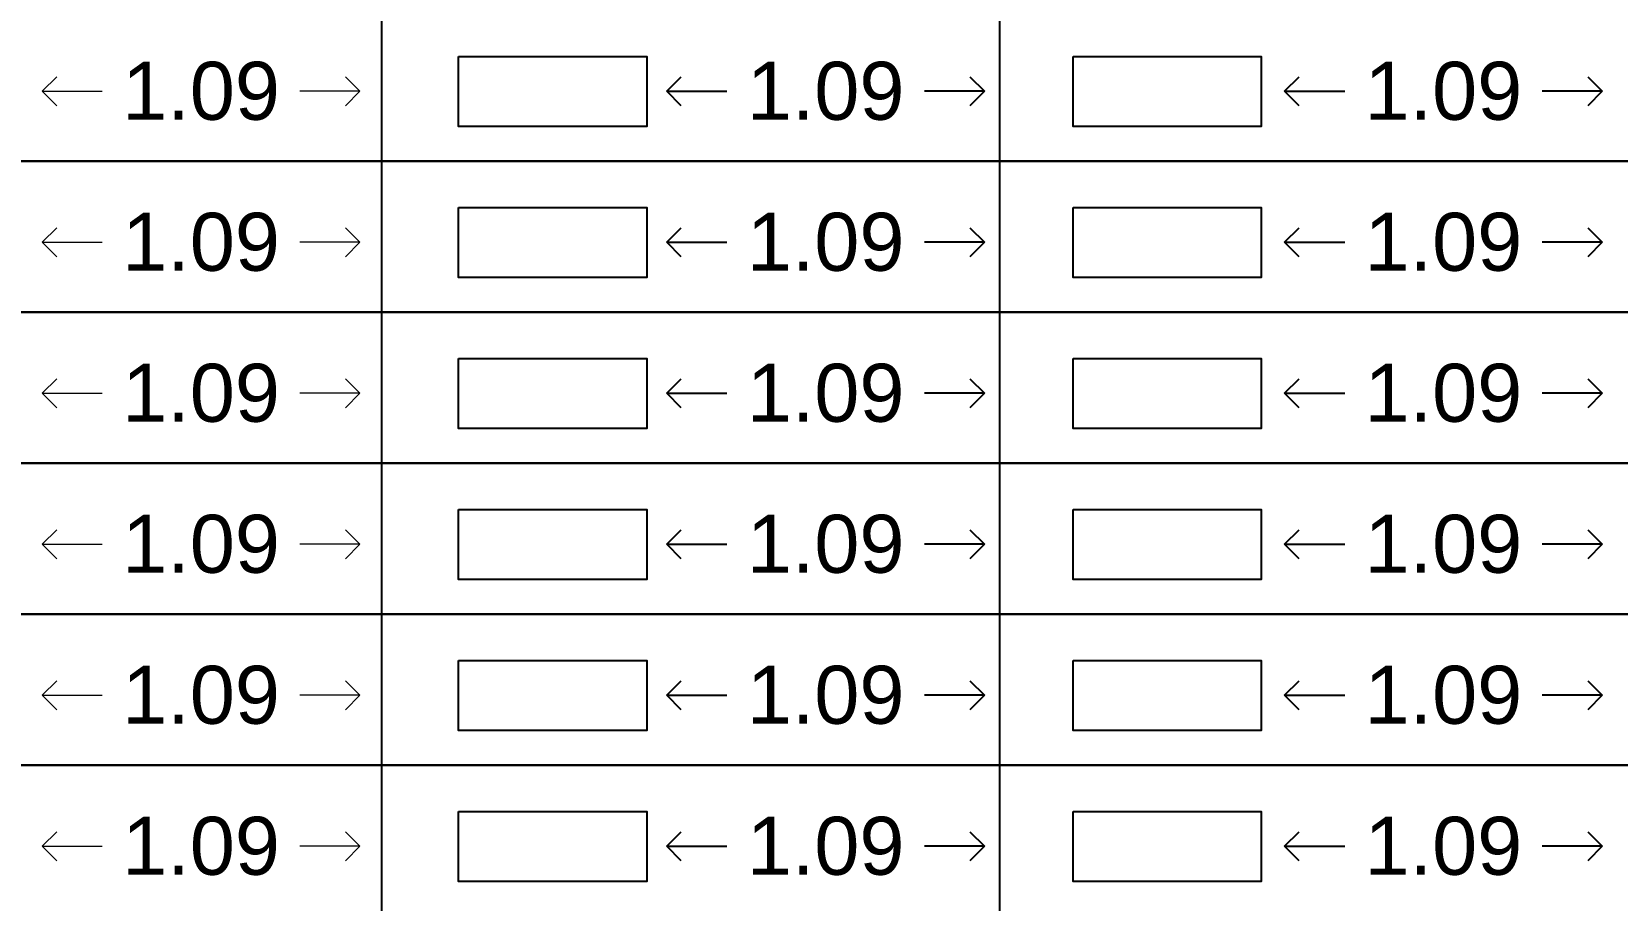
# Model space of a CAD drawing. Header units: millimetres. Extents: x -9481 to -9285, y 28735 to 28829.
# Drawn here: x -9452.65 to -9447.18, y 28748.92 to 28751.92 of the extents above; entities that cross this region are included whole.
import ezdxf

# ---------------------------------------------------------------- set-up
doc = ezdxf.new("R2010")
doc.units = ezdxf.units.MM
doc.header["$PDMODE"] = 34
doc.header["$PDSIZE"] = -15
doc.layers.add('BLK_1_FLR_2_REGULAR_ROOM_1', color=7, linetype='Continuous', lineweight=0)
doc.layers.add('PLAN', color=7, linetype='Continuous', lineweight=40)
doc.layers.add('BLK_1_FLR_3_REGULAR_ROOM_1', color=7, linetype='Continuous')
doc.layers.add('BLK_1_FLR_4_REGULAR_ROOM_1', color=7, linetype='Continuous', plot=False)
doc.styles.add('Arial', font='arial.ttf', dxfattribs={"height": 0.2})
doc.styles.add('style2', font='arial.ttf', dxfattribs={"height": 0.3})
doc.dimstyles.new('INT DIM', dxfattribs={"dimtxt": 0.3, "dimasz": 0.1, "dimexe": 0.18, "dimexo": 0.0625, "dimgap": 0.09, "dimtad": 0, "dimzin": 0, "dimdsep": 46, "dimtxsty": 'style2', "dimblk": 'OPEN90', "dimcen": 0.09, "dimse1": 1, "dimse2": 1, "dimclrd": 250, "dimclrt": 256, "dimadec": 0, "dimazin": 0, "dimtfac": 1, "dimtofl": 0, "dimtmove": 0, "dimatfit": 3, "dimfxl": 0.18, "dimtolj": 1, "dimtzin": 0, "dimlwd": -1, "dimarcsym": 0})

# ---------------------------------------------------------------- blocks, each defined once
blk = doc.blocks.new('_Open90')
at = {"layer": 'PLAN', "color": 0, "lineweight": -2}
for p, q in [((0, 0), (-1, 0)), ((-0.5, 0.5), (0, 0)), ((0, 0), (-0.5, -0.5))]:
    blk.add_line(p, q, dxfattribs=at)
blk = doc.blocks.new('*D186')
at = {"layer": 'BLK_1_FLR_2_REGULAR_ROOM_1', "color": 250, "transparency": 16777216}
for p, q in [((-9452.5093, 28751.7123), (-9452.4024, 28751.7123)), ((-9451.6143, 28751.7123), (-9451.7213, 28751.7123))]:
    blk.add_line(p, q, dxfattribs=at)
at = {"layer": 'Defpoints', "color": 0, "transparency": 16777216}
for p in [(-9452.6093, 28751.8324), (-9451.5143, 28751.8324), (-9451.5143, 28751.7123)]:
    blk.add_point(p, dxfattribs=at)
at = {"layer": 'BLK_1_FLR_2_REGULAR_ROOM_1', "color": 250, "transparency": 16777216, "xscale": 0.1, "yscale": 0.1, "zscale": 0.1, "rotation": 180}
blk.add_blockref('_Open90', (-9452.6093, 28751.7123), dxfattribs=at)
at = {"layer": 'BLK_1_FLR_2_REGULAR_ROOM_1', "color": 250, "transparency": 16777216, "xscale": 0.1, "yscale": 0.1, "zscale": 0.1}
blk.add_blockref('_Open90', (-9451.5143, 28751.7123), dxfattribs=at)
at = {"layer": 'BLK_1_FLR_2_REGULAR_ROOM_1', "transparency": 16777216, "insert": (-9452.0618, 28751.7123), "char_height": 0.2, "attachment_point": 5, "style": 'Arial', "bg_fill": 3, "box_fill_scale": 1.1, "bg_fill_color": 256, "bg_fill_true_color": 13158600, "bg_fill_transparency": 0}
blk.add_mtext('\\A1;1.09', dxfattribs=at)
blk = doc.blocks.new('*D187')
at = {"layer": 'BLK_1_FLR_3_REGULAR_ROOM_1', "color": 250, "transparency": 16777216}
for p, q in [((-9450.3558, 28751.7123), (-9450.2489, 28751.7123)), ((-9449.4608, 28751.7123), (-9449.5678, 28751.7123))]:
    blk.add_line(p, q, dxfattribs=at)
at = {"layer": 'Defpoints', "color": 0, "transparency": 16777216}
for p in [(-9450.4558, 28751.8324), (-9449.3608, 28751.8324), (-9449.3608, 28751.7123)]:
    blk.add_point(p, dxfattribs=at)
at = {"layer": 'BLK_1_FLR_3_REGULAR_ROOM_1', "color": 250, "transparency": 16777216, "xscale": 0.1, "yscale": 0.1, "zscale": 0.1, "rotation": 180}
blk.add_blockref('_Open90', (-9450.4558, 28751.7123), dxfattribs=at)
at = {"layer": 'BLK_1_FLR_3_REGULAR_ROOM_1', "color": 250, "transparency": 16777216, "xscale": 0.1, "yscale": 0.1, "zscale": 0.1}
blk.add_blockref('_Open90', (-9449.3608, 28751.7123), dxfattribs=at)
at = {"layer": 'BLK_1_FLR_3_REGULAR_ROOM_1', "transparency": 16777216, "insert": (-9449.9083, 28751.7123), "char_height": 0.2, "attachment_point": 5, "style": 'Arial', "bg_fill": 3, "box_fill_scale": 1.1, "bg_fill_color": 256, "bg_fill_true_color": 13158600, "bg_fill_transparency": 0}
blk.add_mtext('\\A1;1.09', dxfattribs=at)
blk = doc.blocks.new('*D188')
at = {"layer": 'BLK_1_FLR_4_REGULAR_ROOM_1', "color": 250, "transparency": 16777216}
for p, q in [((-9448.2254, 28751.7123), (-9448.1184, 28751.7123)), ((-9447.3304, 28751.7123), (-9447.4373, 28751.7123))]:
    blk.add_line(p, q, dxfattribs=at)
at = {"layer": 'Defpoints', "color": 0, "transparency": 16777216}
for p in [(-9448.3254, 28751.8324), (-9447.2304, 28751.8324), (-9447.2304, 28751.7123)]:
    blk.add_point(p, dxfattribs=at)
at = {"layer": 'BLK_1_FLR_4_REGULAR_ROOM_1', "color": 250, "transparency": 16777216, "xscale": 0.1, "yscale": 0.1, "zscale": 0.1, "rotation": 180}
blk.add_blockref('_Open90', (-9448.3254, 28751.7123), dxfattribs=at)
at = {"layer": 'BLK_1_FLR_4_REGULAR_ROOM_1', "color": 250, "transparency": 16777216, "xscale": 0.1, "yscale": 0.1, "zscale": 0.1}
blk.add_blockref('_Open90', (-9447.2304, 28751.7123), dxfattribs=at)
at = {"layer": 'BLK_1_FLR_4_REGULAR_ROOM_1', "transparency": 16777216, "insert": (-9447.7779, 28751.7123), "char_height": 0.2, "attachment_point": 5, "style": 'Arial', "bg_fill": 3, "box_fill_scale": 1.1, "bg_fill_color": 256, "bg_fill_true_color": 13158600, "bg_fill_transparency": 0}
blk.add_mtext('\\A1;1.09', dxfattribs=at)
blk = doc.blocks.new('*D193')
at = {"layer": 'BLK_1_FLR_2_REGULAR_ROOM_1', "color": 250, "transparency": 16777216}
for p, q in [((-9452.5093, 28751.1917), (-9452.4024, 28751.1917)), ((-9451.6143, 28751.1917), (-9451.7213, 28751.1917))]:
    blk.add_line(p, q, dxfattribs=at)
at = {"layer": 'Defpoints', "color": 0, "transparency": 16777216}
for p in [(-9452.6093, 28751.3118), (-9451.5143, 28751.3118), (-9451.5143, 28751.1917)]:
    blk.add_point(p, dxfattribs=at)
at = {"layer": 'BLK_1_FLR_2_REGULAR_ROOM_1', "color": 250, "transparency": 16777216, "xscale": 0.1, "yscale": 0.1, "zscale": 0.1, "rotation": 180}
blk.add_blockref('_Open90', (-9452.6093, 28751.1917), dxfattribs=at)
at = {"layer": 'BLK_1_FLR_2_REGULAR_ROOM_1', "color": 250, "transparency": 16777216, "xscale": 0.1, "yscale": 0.1, "zscale": 0.1}
blk.add_blockref('_Open90', (-9451.5143, 28751.1917), dxfattribs=at)
at = {"layer": 'BLK_1_FLR_2_REGULAR_ROOM_1', "transparency": 16777216, "insert": (-9452.0618, 28751.1917), "char_height": 0.2, "attachment_point": 5, "style": 'Arial', "bg_fill": 3, "box_fill_scale": 1.1, "bg_fill_color": 256, "bg_fill_true_color": 13158600, "bg_fill_transparency": 0}
blk.add_mtext('\\A1;1.09', dxfattribs=at)
blk = doc.blocks.new('*D194')
at = {"layer": 'BLK_1_FLR_3_REGULAR_ROOM_1', "color": 250, "transparency": 16777216}
for p, q in [((-9450.3558, 28751.1917), (-9450.2489, 28751.1917)), ((-9449.4608, 28751.1917), (-9449.5678, 28751.1917))]:
    blk.add_line(p, q, dxfattribs=at)
at = {"layer": 'Defpoints', "color": 0, "transparency": 16777216}
for p in [(-9450.4558, 28751.3118), (-9449.3608, 28751.3118), (-9449.3608, 28751.1917)]:
    blk.add_point(p, dxfattribs=at)
at = {"layer": 'BLK_1_FLR_3_REGULAR_ROOM_1', "color": 250, "transparency": 16777216, "xscale": 0.1, "yscale": 0.1, "zscale": 0.1, "rotation": 180}
blk.add_blockref('_Open90', (-9450.4558, 28751.1917), dxfattribs=at)
at = {"layer": 'BLK_1_FLR_3_REGULAR_ROOM_1', "color": 250, "transparency": 16777216, "xscale": 0.1, "yscale": 0.1, "zscale": 0.1}
blk.add_blockref('_Open90', (-9449.3608, 28751.1917), dxfattribs=at)
at = {"layer": 'BLK_1_FLR_3_REGULAR_ROOM_1', "transparency": 16777216, "insert": (-9449.9083, 28751.1917), "char_height": 0.2, "attachment_point": 5, "style": 'Arial', "bg_fill": 3, "box_fill_scale": 1.1, "bg_fill_color": 256, "bg_fill_true_color": 13158600, "bg_fill_transparency": 0}
blk.add_mtext('\\A1;1.09', dxfattribs=at)
blk = doc.blocks.new('*D195')
at = {"layer": 'BLK_1_FLR_4_REGULAR_ROOM_1', "color": 250, "transparency": 16777216}
for p, q in [((-9448.2254, 28751.1917), (-9448.1184, 28751.1917)), ((-9447.3304, 28751.1917), (-9447.4373, 28751.1917))]:
    blk.add_line(p, q, dxfattribs=at)
at = {"layer": 'Defpoints', "color": 0, "transparency": 16777216}
for p in [(-9448.3254, 28751.3118), (-9447.2304, 28751.3118), (-9447.2304, 28751.1917)]:
    blk.add_point(p, dxfattribs=at)
at = {"layer": 'BLK_1_FLR_4_REGULAR_ROOM_1', "color": 250, "transparency": 16777216, "xscale": 0.1, "yscale": 0.1, "zscale": 0.1, "rotation": 180}
blk.add_blockref('_Open90', (-9448.3254, 28751.1917), dxfattribs=at)
at = {"layer": 'BLK_1_FLR_4_REGULAR_ROOM_1', "color": 250, "transparency": 16777216, "xscale": 0.1, "yscale": 0.1, "zscale": 0.1}
blk.add_blockref('_Open90', (-9447.2304, 28751.1917), dxfattribs=at)
at = {"layer": 'BLK_1_FLR_4_REGULAR_ROOM_1', "transparency": 16777216, "insert": (-9447.7779, 28751.1917), "char_height": 0.2, "attachment_point": 5, "style": 'Arial', "bg_fill": 3, "box_fill_scale": 1.1, "bg_fill_color": 256, "bg_fill_true_color": 13158600, "bg_fill_transparency": 0}
blk.add_mtext('\\A1;1.09', dxfattribs=at)
blk = doc.blocks.new('*D200')
at = {"layer": 'BLK_1_FLR_2_REGULAR_ROOM_1', "color": 250, "transparency": 16777216}
for p, q in [((-9452.5093, 28750.6711), (-9452.4024, 28750.6711)), ((-9451.6143, 28750.6711), (-9451.7213, 28750.6711))]:
    blk.add_line(p, q, dxfattribs=at)
at = {"layer": 'Defpoints', "color": 0, "transparency": 16777216}
for p in [(-9452.6093, 28750.7911), (-9451.5143, 28750.7911), (-9451.5143, 28750.6711)]:
    blk.add_point(p, dxfattribs=at)
at = {"layer": 'BLK_1_FLR_2_REGULAR_ROOM_1', "color": 250, "transparency": 16777216, "xscale": 0.1, "yscale": 0.1, "zscale": 0.1, "rotation": 180}
blk.add_blockref('_Open90', (-9452.6093, 28750.6711), dxfattribs=at)
at = {"layer": 'BLK_1_FLR_2_REGULAR_ROOM_1', "color": 250, "transparency": 16777216, "xscale": 0.1, "yscale": 0.1, "zscale": 0.1}
blk.add_blockref('_Open90', (-9451.5143, 28750.6711), dxfattribs=at)
at = {"layer": 'BLK_1_FLR_2_REGULAR_ROOM_1', "transparency": 16777216, "insert": (-9452.0618, 28750.6711), "char_height": 0.2, "attachment_point": 5, "style": 'Arial', "bg_fill": 3, "box_fill_scale": 1.1, "bg_fill_color": 256, "bg_fill_true_color": 13158600, "bg_fill_transparency": 0}
blk.add_mtext('\\A1;1.09', dxfattribs=at)
blk = doc.blocks.new('*D201')
at = {"layer": 'BLK_1_FLR_3_REGULAR_ROOM_1', "color": 250, "transparency": 16777216}
for p, q in [((-9450.3558, 28750.6711), (-9450.2489, 28750.6711)), ((-9449.4608, 28750.6711), (-9449.5678, 28750.6711))]:
    blk.add_line(p, q, dxfattribs=at)
at = {"layer": 'Defpoints', "color": 0, "transparency": 16777216}
for p in [(-9450.4558, 28750.7911), (-9449.3608, 28750.7911), (-9449.3608, 28750.6711)]:
    blk.add_point(p, dxfattribs=at)
at = {"layer": 'BLK_1_FLR_3_REGULAR_ROOM_1', "color": 250, "transparency": 16777216, "xscale": 0.1, "yscale": 0.1, "zscale": 0.1, "rotation": 180}
blk.add_blockref('_Open90', (-9450.4558, 28750.6711), dxfattribs=at)
at = {"layer": 'BLK_1_FLR_3_REGULAR_ROOM_1', "color": 250, "transparency": 16777216, "xscale": 0.1, "yscale": 0.1, "zscale": 0.1}
blk.add_blockref('_Open90', (-9449.3608, 28750.6711), dxfattribs=at)
at = {"layer": 'BLK_1_FLR_3_REGULAR_ROOM_1', "transparency": 16777216, "insert": (-9449.9083, 28750.6711), "char_height": 0.2, "attachment_point": 5, "style": 'Arial', "bg_fill": 3, "box_fill_scale": 1.1, "bg_fill_color": 256, "bg_fill_true_color": 13158600, "bg_fill_transparency": 0}
blk.add_mtext('\\A1;1.09', dxfattribs=at)
blk = doc.blocks.new('*D202')
at = {"layer": 'BLK_1_FLR_4_REGULAR_ROOM_1', "color": 250, "transparency": 16777216}
for p, q in [((-9448.2254, 28750.6711), (-9448.1184, 28750.6711)), ((-9447.3304, 28750.6711), (-9447.4373, 28750.6711))]:
    blk.add_line(p, q, dxfattribs=at)
at = {"layer": 'Defpoints', "color": 0, "transparency": 16777216}
for p in [(-9448.3254, 28750.7911), (-9447.2304, 28750.7911), (-9447.2304, 28750.6711)]:
    blk.add_point(p, dxfattribs=at)
at = {"layer": 'BLK_1_FLR_4_REGULAR_ROOM_1', "color": 250, "transparency": 16777216, "xscale": 0.1, "yscale": 0.1, "zscale": 0.1, "rotation": 180}
blk.add_blockref('_Open90', (-9448.3254, 28750.6711), dxfattribs=at)
at = {"layer": 'BLK_1_FLR_4_REGULAR_ROOM_1', "color": 250, "transparency": 16777216, "xscale": 0.1, "yscale": 0.1, "zscale": 0.1}
blk.add_blockref('_Open90', (-9447.2304, 28750.6711), dxfattribs=at)
at = {"layer": 'BLK_1_FLR_4_REGULAR_ROOM_1', "transparency": 16777216, "insert": (-9447.7779, 28750.6711), "char_height": 0.2, "attachment_point": 5, "style": 'Arial', "bg_fill": 3, "box_fill_scale": 1.1, "bg_fill_color": 256, "bg_fill_true_color": 13158600, "bg_fill_transparency": 0}
blk.add_mtext('\\A1;1.09', dxfattribs=at)
blk = doc.blocks.new('*D207')
at = {"layer": 'BLK_1_FLR_2_REGULAR_ROOM_1', "color": 250, "transparency": 16777216}
for p, q in [((-9452.5093, 28750.1504), (-9452.4024, 28750.1504)), ((-9451.6143, 28750.1504), (-9451.7213, 28750.1504))]:
    blk.add_line(p, q, dxfattribs=at)
at = {"layer": 'Defpoints', "color": 0, "transparency": 16777216}
for p in [(-9452.6093, 28750.2705), (-9451.5143, 28750.2705), (-9451.5143, 28750.1504)]:
    blk.add_point(p, dxfattribs=at)
at = {"layer": 'BLK_1_FLR_2_REGULAR_ROOM_1', "color": 250, "transparency": 16777216, "xscale": 0.1, "yscale": 0.1, "zscale": 0.1, "rotation": 180}
blk.add_blockref('_Open90', (-9452.6093, 28750.1504), dxfattribs=at)
at = {"layer": 'BLK_1_FLR_2_REGULAR_ROOM_1', "color": 250, "transparency": 16777216, "xscale": 0.1, "yscale": 0.1, "zscale": 0.1}
blk.add_blockref('_Open90', (-9451.5143, 28750.1504), dxfattribs=at)
at = {"layer": 'BLK_1_FLR_2_REGULAR_ROOM_1', "transparency": 16777216, "insert": (-9452.0618, 28750.1504), "char_height": 0.2, "attachment_point": 5, "style": 'Arial', "bg_fill": 3, "box_fill_scale": 1.1, "bg_fill_color": 256, "bg_fill_true_color": 13158600, "bg_fill_transparency": 0}
blk.add_mtext('\\A1;1.09', dxfattribs=at)
blk = doc.blocks.new('*D208')
at = {"layer": 'BLK_1_FLR_3_REGULAR_ROOM_1', "color": 250, "transparency": 16777216}
for p, q in [((-9450.3558, 28750.1504), (-9450.2489, 28750.1504)), ((-9449.4608, 28750.1504), (-9449.5678, 28750.1504))]:
    blk.add_line(p, q, dxfattribs=at)
at = {"layer": 'Defpoints', "color": 0, "transparency": 16777216}
for p in [(-9450.4558, 28750.2705), (-9449.3608, 28750.2705), (-9449.3608, 28750.1504)]:
    blk.add_point(p, dxfattribs=at)
at = {"layer": 'BLK_1_FLR_3_REGULAR_ROOM_1', "color": 250, "transparency": 16777216, "xscale": 0.1, "yscale": 0.1, "zscale": 0.1, "rotation": 180}
blk.add_blockref('_Open90', (-9450.4558, 28750.1504), dxfattribs=at)
at = {"layer": 'BLK_1_FLR_3_REGULAR_ROOM_1', "color": 250, "transparency": 16777216, "xscale": 0.1, "yscale": 0.1, "zscale": 0.1}
blk.add_blockref('_Open90', (-9449.3608, 28750.1504), dxfattribs=at)
at = {"layer": 'BLK_1_FLR_3_REGULAR_ROOM_1', "transparency": 16777216, "insert": (-9449.9083, 28750.1504), "char_height": 0.2, "attachment_point": 5, "style": 'Arial', "bg_fill": 3, "box_fill_scale": 1.1, "bg_fill_color": 256, "bg_fill_true_color": 13158600, "bg_fill_transparency": 0}
blk.add_mtext('\\A1;1.09', dxfattribs=at)
blk = doc.blocks.new('*D209')
at = {"layer": 'BLK_1_FLR_4_REGULAR_ROOM_1', "color": 250, "transparency": 16777216}
for p, q in [((-9448.2254, 28750.1504), (-9448.1184, 28750.1504)), ((-9447.3304, 28750.1504), (-9447.4373, 28750.1504))]:
    blk.add_line(p, q, dxfattribs=at)
at = {"layer": 'Defpoints', "color": 0, "transparency": 16777216}
for p in [(-9448.3254, 28750.2705), (-9447.2304, 28750.2705), (-9447.2304, 28750.1504)]:
    blk.add_point(p, dxfattribs=at)
at = {"layer": 'BLK_1_FLR_4_REGULAR_ROOM_1', "color": 250, "transparency": 16777216, "xscale": 0.1, "yscale": 0.1, "zscale": 0.1, "rotation": 180}
blk.add_blockref('_Open90', (-9448.3254, 28750.1504), dxfattribs=at)
at = {"layer": 'BLK_1_FLR_4_REGULAR_ROOM_1', "color": 250, "transparency": 16777216, "xscale": 0.1, "yscale": 0.1, "zscale": 0.1}
blk.add_blockref('_Open90', (-9447.2304, 28750.1504), dxfattribs=at)
at = {"layer": 'BLK_1_FLR_4_REGULAR_ROOM_1', "transparency": 16777216, "insert": (-9447.7779, 28750.1504), "char_height": 0.2, "attachment_point": 5, "style": 'Arial', "bg_fill": 3, "box_fill_scale": 1.1, "bg_fill_color": 256, "bg_fill_true_color": 13158600, "bg_fill_transparency": 0}
blk.add_mtext('\\A1;1.09', dxfattribs=at)
blk = doc.blocks.new('*D221')
at = {"layer": 'BLK_1_FLR_2_REGULAR_ROOM_1', "color": 250, "transparency": 16777216}
for p, q in [((-9452.5093, 28749.6298), (-9452.4024, 28749.6298)), ((-9451.6143, 28749.6298), (-9451.7213, 28749.6298))]:
    blk.add_line(p, q, dxfattribs=at)
at = {"layer": 'Defpoints', "color": 0, "transparency": 16777216}
for p in [(-9452.6093, 28749.7498), (-9451.5143, 28749.7498), (-9451.5143, 28749.6298)]:
    blk.add_point(p, dxfattribs=at)
at = {"layer": 'BLK_1_FLR_2_REGULAR_ROOM_1', "color": 250, "transparency": 16777216, "xscale": 0.1, "yscale": 0.1, "zscale": 0.1, "rotation": 180}
blk.add_blockref('_Open90', (-9452.6093, 28749.6298), dxfattribs=at)
at = {"layer": 'BLK_1_FLR_2_REGULAR_ROOM_1', "color": 250, "transparency": 16777216, "xscale": 0.1, "yscale": 0.1, "zscale": 0.1}
blk.add_blockref('_Open90', (-9451.5143, 28749.6298), dxfattribs=at)
at = {"layer": 'BLK_1_FLR_2_REGULAR_ROOM_1', "transparency": 16777216, "insert": (-9452.0618, 28749.6298), "char_height": 0.2, "attachment_point": 5, "style": 'Arial', "bg_fill": 3, "box_fill_scale": 1.1, "bg_fill_color": 256, "bg_fill_true_color": 13158600, "bg_fill_transparency": 0}
blk.add_mtext('\\A1;1.09', dxfattribs=at)
blk = doc.blocks.new('*D222')
at = {"layer": 'BLK_1_FLR_3_REGULAR_ROOM_1', "color": 250, "transparency": 16777216}
for p, q in [((-9450.3558, 28749.6298), (-9450.2489, 28749.6298)), ((-9449.4608, 28749.6298), (-9449.5678, 28749.6298))]:
    blk.add_line(p, q, dxfattribs=at)
at = {"layer": 'Defpoints', "color": 0, "transparency": 16777216}
for p in [(-9450.4558, 28749.7498), (-9449.3608, 28749.7498), (-9449.3608, 28749.6298)]:
    blk.add_point(p, dxfattribs=at)
at = {"layer": 'BLK_1_FLR_3_REGULAR_ROOM_1', "color": 250, "transparency": 16777216, "xscale": 0.1, "yscale": 0.1, "zscale": 0.1, "rotation": 180}
blk.add_blockref('_Open90', (-9450.4558, 28749.6298), dxfattribs=at)
at = {"layer": 'BLK_1_FLR_3_REGULAR_ROOM_1', "color": 250, "transparency": 16777216, "xscale": 0.1, "yscale": 0.1, "zscale": 0.1}
blk.add_blockref('_Open90', (-9449.3608, 28749.6298), dxfattribs=at)
at = {"layer": 'BLK_1_FLR_3_REGULAR_ROOM_1', "transparency": 16777216, "insert": (-9449.9083, 28749.6298), "char_height": 0.2, "attachment_point": 5, "style": 'Arial', "bg_fill": 3, "box_fill_scale": 1.1, "bg_fill_color": 256, "bg_fill_true_color": 13158600, "bg_fill_transparency": 0}
blk.add_mtext('\\A1;1.09', dxfattribs=at)
blk = doc.blocks.new('*D223')
at = {"layer": 'BLK_1_FLR_4_REGULAR_ROOM_1', "color": 250, "transparency": 16777216}
for p, q in [((-9448.2254, 28749.6298), (-9448.1184, 28749.6298)), ((-9447.3304, 28749.6298), (-9447.4373, 28749.6298))]:
    blk.add_line(p, q, dxfattribs=at)
at = {"layer": 'Defpoints', "color": 0, "transparency": 16777216}
for p in [(-9448.3254, 28749.7498), (-9447.2304, 28749.7498), (-9447.2304, 28749.6298)]:
    blk.add_point(p, dxfattribs=at)
at = {"layer": 'BLK_1_FLR_4_REGULAR_ROOM_1', "color": 250, "transparency": 16777216, "xscale": 0.1, "yscale": 0.1, "zscale": 0.1, "rotation": 180}
blk.add_blockref('_Open90', (-9448.3254, 28749.6298), dxfattribs=at)
at = {"layer": 'BLK_1_FLR_4_REGULAR_ROOM_1', "color": 250, "transparency": 16777216, "xscale": 0.1, "yscale": 0.1, "zscale": 0.1}
blk.add_blockref('_Open90', (-9447.2304, 28749.6298), dxfattribs=at)
at = {"layer": 'BLK_1_FLR_4_REGULAR_ROOM_1', "transparency": 16777216, "insert": (-9447.7779, 28749.6298), "char_height": 0.2, "attachment_point": 5, "style": 'Arial', "bg_fill": 3, "box_fill_scale": 1.1, "bg_fill_color": 256, "bg_fill_true_color": 13158600, "bg_fill_transparency": 0}
blk.add_mtext('\\A1;1.09', dxfattribs=at)
blk = doc.blocks.new('*D214')
at = {"layer": 'BLK_1_FLR_2_REGULAR_ROOM_1', "color": 250, "transparency": 16777216}
for p, q in [((-9452.5093, 28749.1091), (-9452.4024, 28749.1091)), ((-9451.6143, 28749.1091), (-9451.7213, 28749.1091))]:
    blk.add_line(p, q, dxfattribs=at)
at = {"layer": 'Defpoints', "color": 0, "transparency": 16777216}
for p in [(-9452.6093, 28749.2292), (-9451.5143, 28749.2292), (-9451.5143, 28749.1091)]:
    blk.add_point(p, dxfattribs=at)
at = {"layer": 'BLK_1_FLR_2_REGULAR_ROOM_1', "color": 250, "transparency": 16777216, "xscale": 0.1, "yscale": 0.1, "zscale": 0.1, "rotation": 180}
blk.add_blockref('_Open90', (-9452.6093, 28749.1091), dxfattribs=at)
at = {"layer": 'BLK_1_FLR_2_REGULAR_ROOM_1', "color": 250, "transparency": 16777216, "xscale": 0.1, "yscale": 0.1, "zscale": 0.1}
blk.add_blockref('_Open90', (-9451.5143, 28749.1091), dxfattribs=at)
at = {"layer": 'BLK_1_FLR_2_REGULAR_ROOM_1', "transparency": 16777216, "insert": (-9452.0618, 28749.1091), "char_height": 0.2, "attachment_point": 5, "style": 'Arial', "bg_fill": 3, "box_fill_scale": 1.1, "bg_fill_color": 256, "bg_fill_true_color": 13158600, "bg_fill_transparency": 0}
blk.add_mtext('\\A1;1.09', dxfattribs=at)
blk = doc.blocks.new('*D215')
at = {"layer": 'BLK_1_FLR_3_REGULAR_ROOM_1', "color": 250, "transparency": 16777216}
for p, q in [((-9450.3558, 28749.1091), (-9450.2489, 28749.1091)), ((-9449.4608, 28749.1091), (-9449.5678, 28749.1091))]:
    blk.add_line(p, q, dxfattribs=at)
at = {"layer": 'Defpoints', "color": 0, "transparency": 16777216}
for p in [(-9450.4558, 28749.2292), (-9449.3608, 28749.2292), (-9449.3608, 28749.1091)]:
    blk.add_point(p, dxfattribs=at)
at = {"layer": 'BLK_1_FLR_3_REGULAR_ROOM_1', "color": 250, "transparency": 16777216, "xscale": 0.1, "yscale": 0.1, "zscale": 0.1, "rotation": 180}
blk.add_blockref('_Open90', (-9450.4558, 28749.1091), dxfattribs=at)
at = {"layer": 'BLK_1_FLR_3_REGULAR_ROOM_1', "color": 250, "transparency": 16777216, "xscale": 0.1, "yscale": 0.1, "zscale": 0.1}
blk.add_blockref('_Open90', (-9449.3608, 28749.1091), dxfattribs=at)
at = {"layer": 'BLK_1_FLR_3_REGULAR_ROOM_1', "transparency": 16777216, "insert": (-9449.9083, 28749.1091), "char_height": 0.2, "attachment_point": 5, "style": 'Arial', "bg_fill": 3, "box_fill_scale": 1.1, "bg_fill_color": 256, "bg_fill_true_color": 13158600, "bg_fill_transparency": 0}
blk.add_mtext('\\A1;1.09', dxfattribs=at)
blk = doc.blocks.new('*D216')
at = {"layer": 'BLK_1_FLR_4_REGULAR_ROOM_1', "color": 250, "transparency": 16777216}
for p, q in [((-9448.2254, 28749.1091), (-9448.1184, 28749.1091)), ((-9447.3304, 28749.1091), (-9447.4373, 28749.1091))]:
    blk.add_line(p, q, dxfattribs=at)
at = {"layer": 'Defpoints', "color": 0, "transparency": 16777216}
for p in [(-9448.3254, 28749.2292), (-9447.2304, 28749.2292), (-9447.2304, 28749.1091)]:
    blk.add_point(p, dxfattribs=at)
at = {"layer": 'BLK_1_FLR_4_REGULAR_ROOM_1', "color": 250, "transparency": 16777216, "xscale": 0.1, "yscale": 0.1, "zscale": 0.1, "rotation": 180}
blk.add_blockref('_Open90', (-9448.3254, 28749.1091), dxfattribs=at)
at = {"layer": 'BLK_1_FLR_4_REGULAR_ROOM_1', "color": 250, "transparency": 16777216, "xscale": 0.1, "yscale": 0.1, "zscale": 0.1}
blk.add_blockref('_Open90', (-9447.2304, 28749.1091), dxfattribs=at)
at = {"layer": 'BLK_1_FLR_4_REGULAR_ROOM_1', "transparency": 16777216, "insert": (-9447.7779, 28749.1091), "char_height": 0.2, "attachment_point": 5, "style": 'Arial', "bg_fill": 3, "box_fill_scale": 1.1, "bg_fill_color": 256, "bg_fill_true_color": 13158600, "bg_fill_transparency": 0}
blk.add_mtext('\\A1;1.09', dxfattribs=at)

msp = doc.modelspace()

# ---------------------------------------------------------------- linework, layer by layer
for p, q in [((-9451.4401, 28751.9913), (-9451.4401, 28751.4707)), ((-9449.3086, 28751.9913), (-9449.3086, 28751.4707)), ((-9451.4401, 28751.4707), (-9451.4401, 28750.95)), ((-9449.3086, 28751.4707), (-9449.3086, 28750.95)), ((-9451.4401, 28750.95), (-9451.4401, 28750.4294)), ((-9449.3086, 28750.95), (-9449.3086, 28750.4294)), ((-9451.4401, 28750.4294), (-9451.4401, 28749.9087)), ((-9449.3086, 28750.4294), (-9449.3086, 28749.9087)), ((-9451.4401, 28749.9087), (-9451.4401, 28749.3881)), ((-9449.3086, 28749.9087), (-9449.3086, 28749.3881)), ((-9451.4401, 28749.3881), (-9451.4401, 28748.8674)), ((-9449.3086, 28749.3881), (-9449.3086, 28748.8674))]:
    msp.add_line(p, q)
for points in [[(-9461.7318, 28751.9913), (-9442.23, 28751.9913), (-9442.23, 28751.4707), (-9461.7318, 28751.4707)], [(-9461.7318, 28751.4707), (-9442.23, 28751.4707), (-9442.23, 28750.95), (-9461.7318, 28750.95)], [(-9461.7318, 28750.95), (-9442.23, 28750.95), (-9442.23, 28750.4294), (-9461.7318, 28750.4294)], [(-9461.7318, 28750.4294), (-9442.23, 28750.4294), (-9442.23, 28749.9087), (-9481.2579, 28749.9087), (-9481.2579, 28750.4294), (-9481.2579, 28750.4294)]]:
    msp.add_lwpolyline(points)
at = {"layer": 'BLK_1_FLR_3_REGULAR_ROOM_1', "color": 36}
msp.add_lwpolyline([(-9451.1743, 28751.8324), (-9450.5251, 28751.8324), (-9450.5251, 28751.5903), (-9451.1743, 28751.5903)], close=True, dxfattribs=at)
at = {"layer": 'BLK_1_FLR_3_REGULAR_ROOM_1', "color": 37}
msp.add_lwpolyline([(-9451.1743, 28751.3118), (-9450.5251, 28751.3118), (-9450.5251, 28751.0696), (-9451.1743, 28751.0696)], close=True, dxfattribs=at)
at = {"layer": 'BLK_1_FLR_3_REGULAR_ROOM_1', "color": 38}
for points in [[(-9451.1743, 28750.7911), (-9450.5251, 28750.7911), (-9450.5251, 28750.549), (-9451.1743, 28750.549)], [(-9451.1743, 28749.7498), (-9450.5251, 28749.7498), (-9450.5251, 28749.5077), (-9451.1743, 28749.5077)]]:
    msp.add_lwpolyline(points, close=True, dxfattribs=at)
at = {"layer": 'BLK_1_FLR_3_REGULAR_ROOM_1', "color": 39}
for points in [[(-9451.1743, 28750.2705), (-9450.5251, 28750.2705), (-9450.5251, 28750.0283), (-9451.1743, 28750.0283)], [(-9451.1743, 28749.2292), (-9450.5251, 28749.2292), (-9450.5251, 28748.987), (-9451.1743, 28748.987)]]:
    msp.add_lwpolyline(points, close=True, dxfattribs=at)
at = {"layer": 'BLK_1_FLR_4_REGULAR_ROOM_1', "color": 36}
msp.add_lwpolyline([(-9449.0552, 28751.8324), (-9448.406, 28751.8324), (-9448.406, 28751.5903), (-9449.0552, 28751.5903)], close=True, dxfattribs=at)
at = {"layer": 'BLK_1_FLR_4_REGULAR_ROOM_1', "color": 37}
msp.add_lwpolyline([(-9449.0552, 28751.3118), (-9448.406, 28751.3118), (-9448.406, 28751.0696), (-9449.0552, 28751.0696)], close=True, dxfattribs=at)
at = {"layer": 'BLK_1_FLR_4_REGULAR_ROOM_1', "color": 38}
for points in [[(-9449.0552, 28750.7911), (-9448.406, 28750.7911), (-9448.406, 28750.549), (-9449.0552, 28750.549)], [(-9449.0552, 28749.7498), (-9448.406, 28749.7498), (-9448.406, 28749.5077), (-9449.0552, 28749.5077)]]:
    msp.add_lwpolyline(points, close=True, dxfattribs=at)
at = {"layer": 'BLK_1_FLR_4_REGULAR_ROOM_1', "color": 39}
for points in [[(-9449.0552, 28750.2705), (-9448.406, 28750.2705), (-9448.406, 28750.0283), (-9449.0552, 28750.0283)], [(-9449.0552, 28749.2292), (-9448.406, 28749.2292), (-9448.406, 28748.987), (-9449.0552, 28748.987)]]:
    msp.add_lwpolyline(points, close=True, dxfattribs=at)

# ---------------------------------------------------------------- dimensions: what is measured, and where the dimension line sits
at = {"layer": 'BLK_1_FLR_2_REGULAR_ROOM_1', "color": 38}
dim = msp.add_linear_dim(base=(-9451.51435, 28749.62976), p1=(-9452.60932, 28749.74984), p2=(-9451.51435, 28749.74984), dimstyle='INT DIM', override={"dimtxt": 0.2, "dimtxsty": 'Arial', "dimfxl": 0.125, "dimtfill": 1, "dimtfillclr": 7, "dimarcsym": 1}, dxfattribs=at)
dim.commit()
dim.dimension.update_dxf_attribs({"geometry": '*D221', "text_midpoint": (-9452.06184, 28749.62976)})
at = {"layer": 'BLK_1_FLR_2_REGULAR_ROOM_1', "color": 39}
dim = msp.add_linear_dim(base=(-9451.51435, 28749.10911), p1=(-9452.60932, 28749.22919), p2=(-9451.51435, 28749.22919), dimstyle='INT DIM', override={"dimtxt": 0.2, "dimtxsty": 'Arial', "dimfxl": 0.125, "dimtfill": 1, "dimtfillclr": 7, "dimarcsym": 1}, dxfattribs=at)
dim.commit()
dim.dimension.update_dxf_attribs({"geometry": '*D214', "text_midpoint": (-9452.06184, 28749.10911)})
at = {"layer": 'BLK_1_FLR_3_REGULAR_ROOM_1', "color": 38}
dim = msp.add_linear_dim(base=(-9449.36082, 28749.62976), p1=(-9450.4558, 28749.74984), p2=(-9449.36082, 28749.74984), dimstyle='INT DIM', override={"dimtxt": 0.2, "dimtxsty": 'Arial', "dimfxl": 0.125, "dimtfill": 1, "dimtfillclr": 7, "dimarcsym": 1}, dxfattribs=at)
dim.commit()
dim.dimension.update_dxf_attribs({"geometry": '*D222', "text_midpoint": (-9449.90831, 28749.62976)})
at = {"layer": 'BLK_1_FLR_3_REGULAR_ROOM_1', "color": 39}
dim = msp.add_linear_dim(base=(-9449.36082, 28749.10911), p1=(-9450.4558, 28749.22919), p2=(-9449.36082, 28749.22919), dimstyle='INT DIM', override={"dimtxt": 0.2, "dimtxsty": 'Arial', "dimfxl": 0.125, "dimtfill": 1, "dimtfillclr": 7, "dimarcsym": 1}, dxfattribs=at)
dim.commit()
dim.dimension.update_dxf_attribs({"geometry": '*D215', "text_midpoint": (-9449.90831, 28749.10911)})
at = {"layer": 'BLK_1_FLR_4_REGULAR_ROOM_1', "color": 38}
dim = msp.add_linear_dim(base=(-9447.23039, 28749.62976), p1=(-9448.32537, 28749.74984), p2=(-9447.23039, 28749.74984), dimstyle='INT DIM', override={"dimtxt": 0.2, "dimtxsty": 'Arial', "dimfxl": 0.125, "dimtfill": 1, "dimtfillclr": 7, "dimarcsym": 1}, dxfattribs=at)
dim.commit()
dim.dimension.update_dxf_attribs({"geometry": '*D223', "text_midpoint": (-9447.77788, 28749.62976)})
at = {"layer": 'BLK_1_FLR_4_REGULAR_ROOM_1', "color": 39}
dim = msp.add_linear_dim(base=(-9447.23039, 28749.10911), p1=(-9448.32537, 28749.22919), p2=(-9447.23039, 28749.22919), dimstyle='INT DIM', override={"dimtxt": 0.2, "dimtxsty": 'Arial', "dimfxl": 0.125, "dimtfill": 1, "dimtfillclr": 7, "dimarcsym": 1}, dxfattribs=at)
dim.commit()
dim.dimension.update_dxf_attribs({"geometry": '*D216', "text_midpoint": (-9447.77788, 28749.10911)})

# ---------------------------------------------------------------- next in the draw order: linework, layer by layer
for points in [[(-9481.2579, 28749.9087), (-9442.23, 28749.9087), (-9442.23, 28749.3881), (-9481.2579, 28749.3881), (-9481.2579, 28749.9087)], [(-9481.2579, 28749.3881), (-9442.23, 28749.3881), (-9442.23, 28748.8674), (-9481.2579, 28748.8674), (-9481.2579, 28749.3881)]]:
    msp.add_lwpolyline(points, close=True)

# ---------------------------------------------------------------- next in the draw order: dimensions: what is measured, and where the dimension line sits
at = {"layer": 'BLK_1_FLR_2_REGULAR_ROOM_1', "color": 36}
dim = msp.add_linear_dim(base=(-9451.51435, 28751.71235), p1=(-9452.60932, 28751.83242), p2=(-9451.51435, 28751.83242), dimstyle='INT DIM', override={"dimtxt": 0.2, "dimtxsty": 'Arial', "dimfxl": 0.125, "dimtfill": 1, "dimtfillclr": 7, "dimarcsym": 1}, dxfattribs=at)
dim.commit()
dim.dimension.update_dxf_attribs({"geometry": '*D186', "text_midpoint": (-9452.06184, 28751.71235)})
at = {"layer": 'BLK_1_FLR_2_REGULAR_ROOM_1', "color": 37}
dim = msp.add_linear_dim(base=(-9451.51435, 28751.1917), p1=(-9452.60932, 28751.31178), p2=(-9451.51435, 28751.31178), dimstyle='INT DIM', override={"dimtxt": 0.2, "dimtxsty": 'Arial', "dimfxl": 0.125, "dimtfill": 1, "dimtfillclr": 7, "dimarcsym": 1}, dxfattribs=at)
dim.commit()
dim.dimension.update_dxf_attribs({"geometry": '*D193', "text_midpoint": (-9452.06184, 28751.1917)})
at = {"layer": 'BLK_1_FLR_2_REGULAR_ROOM_1', "color": 38}
dim = msp.add_linear_dim(base=(-9451.51435, 28750.67105), p1=(-9452.60932, 28750.79113), p2=(-9451.51435, 28750.79113), dimstyle='INT DIM', override={"dimtxt": 0.2, "dimtxsty": 'Arial', "dimfxl": 0.125, "dimtfill": 1, "dimtfillclr": 7, "dimarcsym": 1}, dxfattribs=at)
dim.commit()
dim.dimension.update_dxf_attribs({"geometry": '*D200', "text_midpoint": (-9452.06184, 28750.67105)})
at = {"layer": 'BLK_1_FLR_2_REGULAR_ROOM_1', "color": 39}
dim = msp.add_linear_dim(base=(-9451.51435, 28750.15041), p1=(-9452.60932, 28750.27048), p2=(-9451.51435, 28750.27048), dimstyle='INT DIM', override={"dimtxt": 0.2, "dimtxsty": 'Arial', "dimfxl": 0.125, "dimtfill": 1, "dimtfillclr": 7, "dimarcsym": 1}, dxfattribs=at)
dim.commit()
dim.dimension.update_dxf_attribs({"geometry": '*D207', "text_midpoint": (-9452.06184, 28750.15041)})
at = {"layer": 'BLK_1_FLR_3_REGULAR_ROOM_1', "color": 36}
dim = msp.add_linear_dim(base=(-9449.36082, 28751.71235), p1=(-9450.4558, 28751.83242), p2=(-9449.36082, 28751.83242), dimstyle='INT DIM', override={"dimtxt": 0.2, "dimtxsty": 'Arial', "dimfxl": 0.125, "dimtfill": 1, "dimtfillclr": 7, "dimarcsym": 1}, dxfattribs=at)
dim.commit()
dim.dimension.update_dxf_attribs({"geometry": '*D187', "text_midpoint": (-9449.90831, 28751.71235)})
at = {"layer": 'BLK_1_FLR_3_REGULAR_ROOM_1', "color": 37}
dim = msp.add_linear_dim(base=(-9449.36082, 28751.1917), p1=(-9450.4558, 28751.31178), p2=(-9449.36082, 28751.31178), dimstyle='INT DIM', override={"dimtxt": 0.2, "dimtxsty": 'Arial', "dimfxl": 0.125, "dimtfill": 1, "dimtfillclr": 7, "dimarcsym": 1}, dxfattribs=at)
dim.commit()
dim.dimension.update_dxf_attribs({"geometry": '*D194', "text_midpoint": (-9449.90831, 28751.1917)})
at = {"layer": 'BLK_1_FLR_3_REGULAR_ROOM_1', "color": 38}
dim = msp.add_linear_dim(base=(-9449.36082, 28750.67105), p1=(-9450.4558, 28750.79113), p2=(-9449.36082, 28750.79113), dimstyle='INT DIM', override={"dimtxt": 0.2, "dimtxsty": 'Arial', "dimfxl": 0.125, "dimtfill": 1, "dimtfillclr": 7, "dimarcsym": 1}, dxfattribs=at)
dim.commit()
dim.dimension.update_dxf_attribs({"geometry": '*D201', "text_midpoint": (-9449.90831, 28750.67105)})
at = {"layer": 'BLK_1_FLR_3_REGULAR_ROOM_1', "color": 39}
dim = msp.add_linear_dim(base=(-9449.36082, 28750.15041), p1=(-9450.4558, 28750.27048), p2=(-9449.36082, 28750.27048), dimstyle='INT DIM', override={"dimtxt": 0.2, "dimtxsty": 'Arial', "dimfxl": 0.125, "dimtfill": 1, "dimtfillclr": 7, "dimarcsym": 1}, dxfattribs=at)
dim.commit()
dim.dimension.update_dxf_attribs({"geometry": '*D208', "text_midpoint": (-9449.90831, 28750.15041)})
at = {"layer": 'BLK_1_FLR_4_REGULAR_ROOM_1', "color": 36}
dim = msp.add_linear_dim(base=(-9447.23039, 28751.71235), p1=(-9448.32537, 28751.83242), p2=(-9447.23039, 28751.83242), dimstyle='INT DIM', override={"dimtxt": 0.2, "dimtxsty": 'Arial', "dimfxl": 0.125, "dimtfill": 1, "dimtfillclr": 7, "dimarcsym": 1}, dxfattribs=at)
dim.commit()
dim.dimension.update_dxf_attribs({"geometry": '*D188', "text_midpoint": (-9447.77788, 28751.71235)})
at = {"layer": 'BLK_1_FLR_4_REGULAR_ROOM_1', "color": 37}
dim = msp.add_linear_dim(base=(-9447.23039, 28751.1917), p1=(-9448.32537, 28751.31178), p2=(-9447.23039, 28751.31178), dimstyle='INT DIM', override={"dimtxt": 0.2, "dimtxsty": 'Arial', "dimfxl": 0.125, "dimtfill": 1, "dimtfillclr": 7, "dimarcsym": 1}, dxfattribs=at)
dim.commit()
dim.dimension.update_dxf_attribs({"geometry": '*D195', "text_midpoint": (-9447.77788, 28751.1917)})
at = {"layer": 'BLK_1_FLR_4_REGULAR_ROOM_1', "color": 38}
dim = msp.add_linear_dim(base=(-9447.23039, 28750.67105), p1=(-9448.32537, 28750.79113), p2=(-9447.23039, 28750.79113), dimstyle='INT DIM', override={"dimtxt": 0.2, "dimtxsty": 'Arial', "dimfxl": 0.125, "dimtfill": 1, "dimtfillclr": 7, "dimarcsym": 1}, dxfattribs=at)
dim.commit()
dim.dimension.update_dxf_attribs({"geometry": '*D202', "text_midpoint": (-9447.77788, 28750.67105)})
at = {"layer": 'BLK_1_FLR_4_REGULAR_ROOM_1', "color": 39}
dim = msp.add_linear_dim(base=(-9447.23039, 28750.15041), p1=(-9448.32537, 28750.27048), p2=(-9447.23039, 28750.27048), dimstyle='INT DIM', override={"dimtxt": 0.2, "dimtxsty": 'Arial', "dimfxl": 0.125, "dimtfill": 1, "dimtfillclr": 7, "dimarcsym": 1}, dxfattribs=at)
dim.commit()
dim.dimension.update_dxf_attribs({"geometry": '*D209', "text_midpoint": (-9447.77788, 28750.15041)})

doc.saveas('drawing.dxf')
